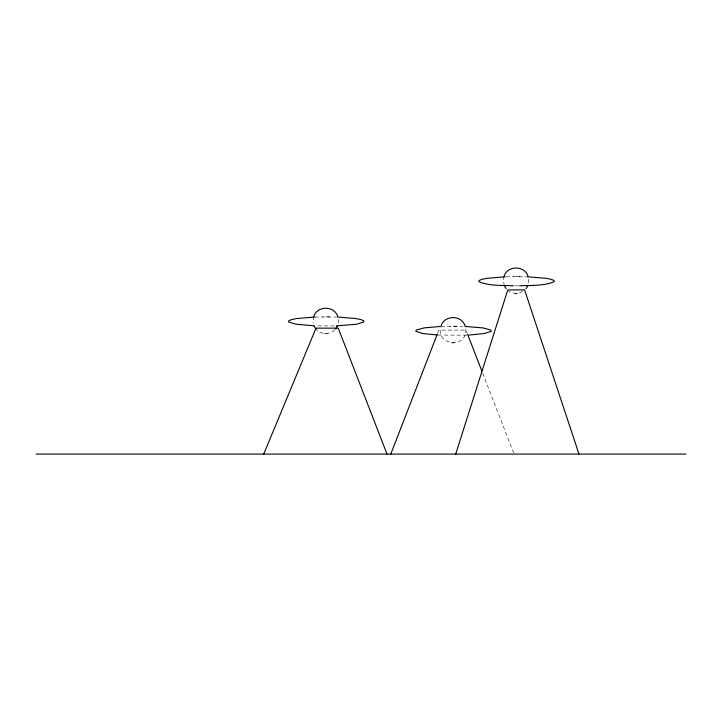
<?xml version="1.0" encoding="UTF-8"?>
<svg xmlns="http://www.w3.org/2000/svg" width="722" height="722" viewBox="0 0 722 722"><rect width="100%" height="100%" fill="white"/><g stroke="black" fill="none" stroke-linecap="round" stroke-linejoin="round"><path stroke-width="0.54" stroke-dasharray="3.61 2.71" d="M338.383 322.842L338.474 319.512M465.78 328.889C467.405 349.692 434.184 345.287 441.124 325.64M528.775 279.279L528.053 284.757M313.808 316.263L313.122 322.842M504.109 276.039L503.333 279.279L504.055 284.757M437.631 333.248L438.85 330.089L465.97 330.089L467.197 333.248M334.873 329.656C329.945 335.225 320.369 334.665 315.821 328.889M522.584 291.489C518.351 294.251 512.62 293.818 508.541 290.966M334.304 325.947L316.083 325.875M466.881 335.143L438.128 335.062M506.212 276.788L525.824 276.752M314.837 317.039L336.587 317.012M441.079 326.452L462.829 326.362M514.723 293.331L517.376 293.331M324.422 333.555L327.075 333.555M451.737 342.941L454.391 342.941M519.948 276.598L513.143 276.598M518.613 285.813L514.488 285.813M329.647 316.823L322.842 316.823M456.963 326.209L450.158 326.209M482.675 373.175L513.64 453.028"/><path stroke-width="1.08" d="M455.717 454.075L507.792 289.91L524.605 289.91L578.99 454.075M390.773 454.075L437.216 334.295M263.72 454.075L316.01 328.149L338.248 328.149L387.001 454.075M313.808 316.263C317.4 305.568 334.106 305.568 337.697 316.263M441.124 325.64C444.707 314.945 461.421 314.945 465.004 325.64M504.109 276.039C507.701 265.344 524.407 265.344 527.999 276.039M335.685 328.889L337.427 326.046M525.986 288.665L527.737 285.822M468.993 335.062L484.218 333.546L491.231 331.308L490.96 330.089L482.973 327.896L464.968 326.425M440.014 326.488L424.148 327.896L416.161 330.089L415.89 331.308L422.902 333.546L437.072 334.981M336.416 325.875L356.903 324.169L363.915 321.922L363.653 320.712L360.838 319.548L355.657 318.519L337.652 317.039M505.138 276.815L487.133 278.286L481.962 279.324L479.146 280.488L478.885 281.697C489.669 286.165 501.952 285.208 513.459 285.813M314.837 317.039L296.832 318.519L291.661 319.548L288.845 320.712L288.574 321.922L295.587 324.169L313.971 325.793M519.641 285.813C531.139 285.208 543.422 286.165 554.216 281.697L553.954 280.488L551.139 279.324L545.967 278.286L526.889 276.788M36.1 454.075L685.9 454.075M504.371 285.822L506.122 288.665M314.07 326.046L315.821 328.889M467.603 334.295L481.863 371.072"/></g></svg>
